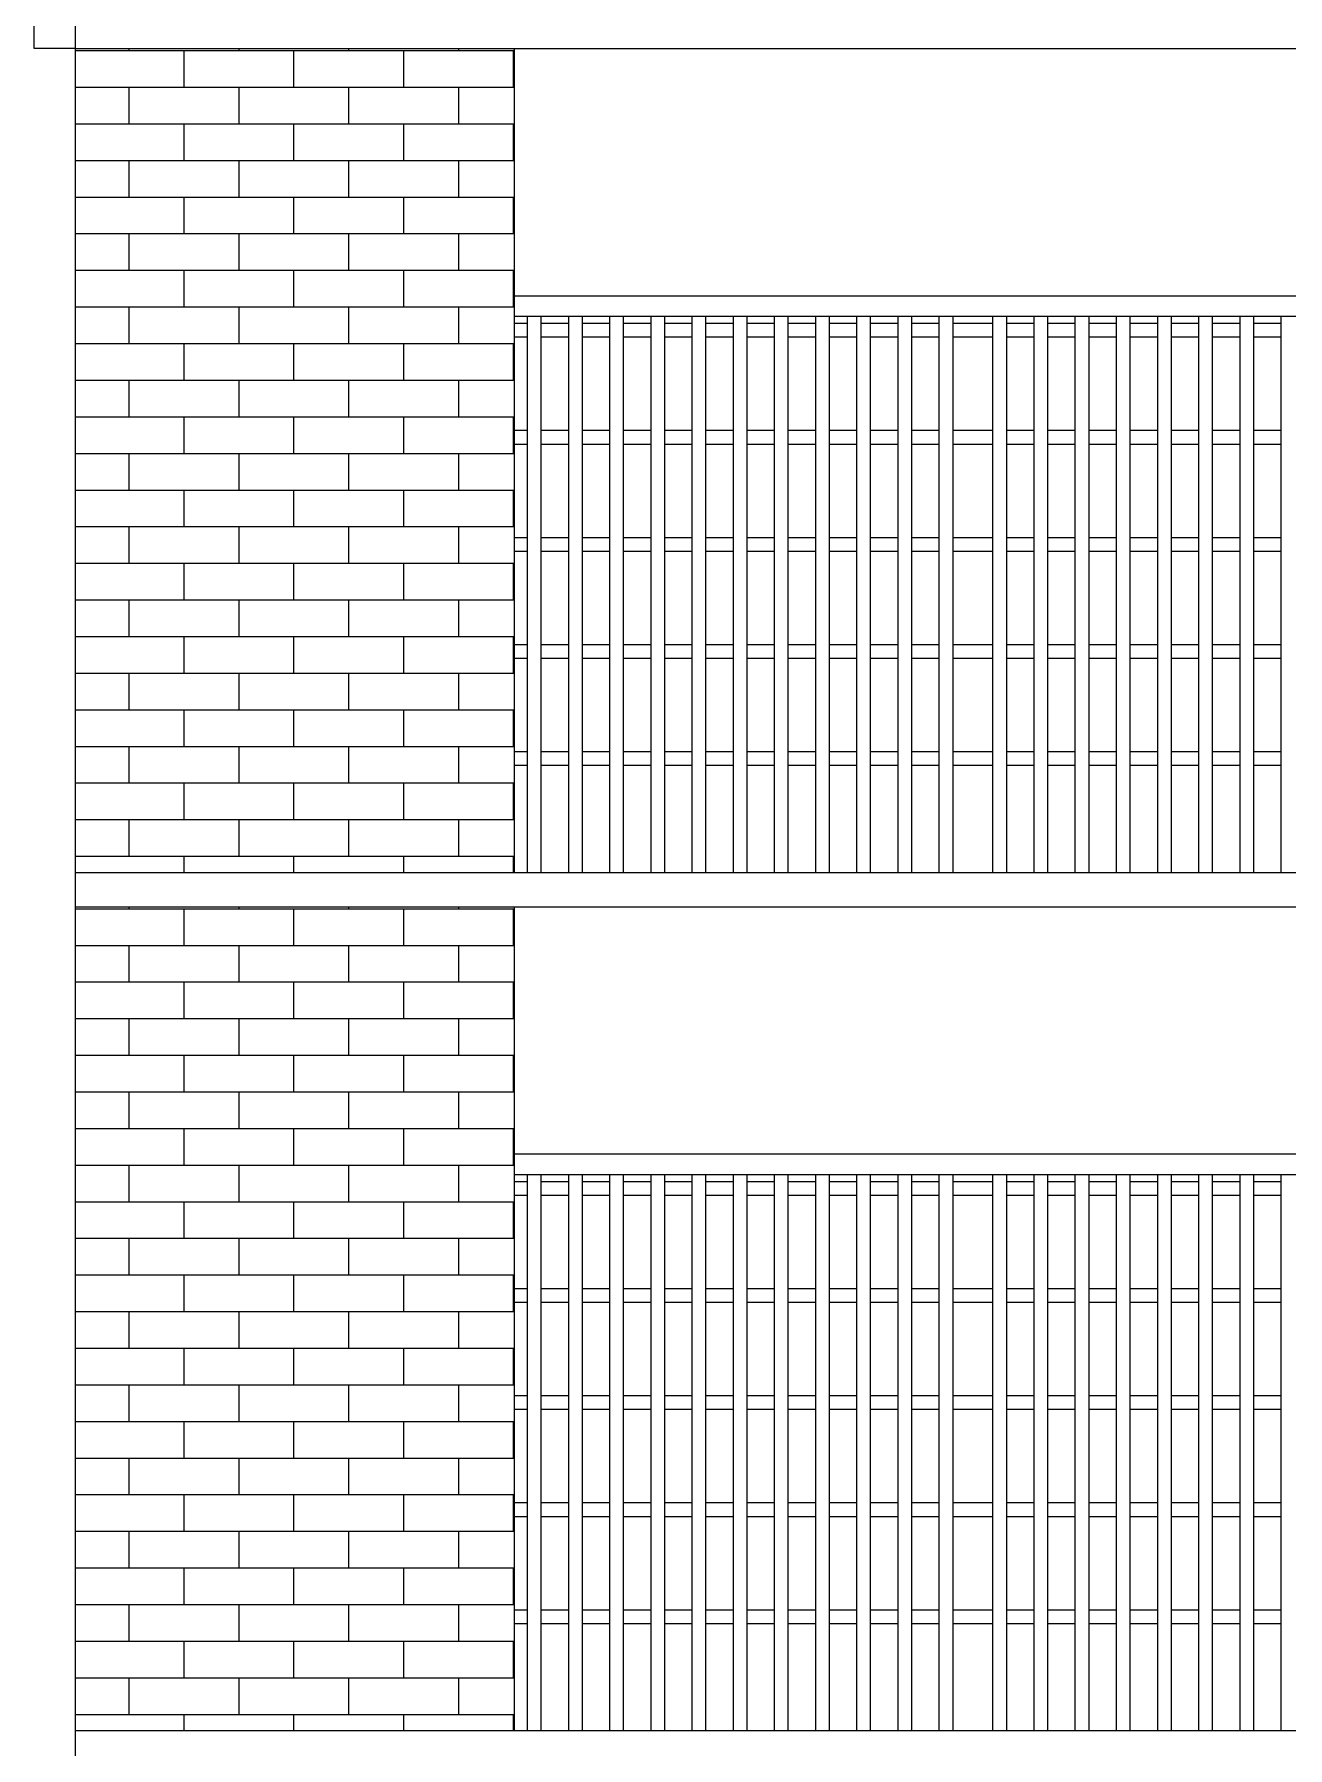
# Model space of a CAD drawing. Header units: inches. Extents: x -4010 to 92088, y -38563 to -1318.
# Drawn here: x 57391.7 to 57574.4, y -28286.5 to -28036.9 of the extents above; entities that cross this region are included whole.
import ezdxf

# ---------------------------------------------------------------- set-up
doc = ezdxf.new("R2010")
doc.units = ezdxf.units.IN
doc.header["$MEASUREMENT"] = 0
doc.layers.add('col', color=5, linetype='Continuous')
doc.layers.add('RAIL', color=200, linetype='Continuous', lineweight=13)

msp = doc.modelspace()

# ---------------------------------------------------------------- hatches: boundary and pattern name
at = {"layer": 'RAIL'}
h = msp.add_hatch(dxfattribs=at)
h.set_pattern_fill('AR-BRSTD', color=256, scale=2, style=0)
h.set_pattern_definition([(0, (3661.545, -6415.2594), (0, 5.334), []), (90, (3661.545, -6415.259), (-8, 5.334), [5.334, -5.334])])
h.paths.add_polyline_path([(57461.704, -28078), (57461.704, -28039), (57397.704, -28039), (57397.704, -28159), (57461.704, -28159)])
h.paths.add_polyline_path([(58033.704, -28039), (57969.704, -28039), (57969.704, -28159), (58033.704, -28159)])
h = msp.add_hatch(dxfattribs=at)
h.set_pattern_fill('AR-BRSTD', color=256, scale=2, style=0)
h.set_pattern_definition([(0, (3661.545, -6540.2594), (0, 5.334), []), (90, (3661.545, -6540.259), (-8, 5.334), [5.334, -5.334])])
h.paths.add_polyline_path([(57461.704, -28203), (57461.704, -28164), (57397.704, -28164), (57397.704, -28284), (57461.704, -28284)])
h.paths.add_polyline_path([(58033.704, -28164), (57969.704, -28164), (57969.704, -28284), (58033.704, -28284)])

# ---------------------------------------------------------------- linework, layer by layer
at = {"layer": 'col'}
for p, q in [((57463.529, -28078), (57463.529, -28096.6)), ((57465.529, -28078), (57465.529, -28096.6)), ((57469.529, -28078), (57469.529, -28096.6)), ((57471.529, -28078), (57471.529, -28096.6)), ((57475.529, -28078), (57475.529, -28096.6)), ((57477.529, -28078), (57477.529, -28096.6)), ((57481.529, -28078), (57481.529, -28096.6)), ((57483.529, -28078), (57483.529, -28096.6)), ((57487.529, -28078), (57487.529, -28096.6)), ((57489.529, -28078), (57489.529, -28096.6)), ((57493.529, -28078), (57493.529, -28096.6)), ((57495.529, -28078), (57495.529, -28096.6)), ((57499.529, -28078), (57499.529, -28096.6)), ((57501.529, -28078), (57501.529, -28096.6)), ((57505.529, -28078), (57505.529, -28096.6)), ((57507.529, -28078), (57507.529, -28096.6)), ((57511.529, -28078), (57511.529, -28096.6)), ((57513.529, -28078), (57513.529, -28096.6)), ((57517.529, -28078), (57517.529, -28096.6)), ((57519.529, -28078), (57519.529, -28096.6)), ((57523.529, -28078), (57523.529, -28096.6)), ((57525.529, -28078), (57525.529, -28096.6)), ((57531.353, -28078), (57531.353, -28096.6)), ((57533.353, -28078), (57533.353, -28096.6)), ((57537.353, -28078), (57537.353, -28096.6)), ((57539.353, -28078), (57539.353, -28096.6)), ((57543.353, -28078), (57543.353, -28096.6)), ((57545.353, -28078), (57545.353, -28096.6)), ((57549.353, -28078), (57549.353, -28096.6)), ((57551.353, -28078), (57551.353, -28096.6)), ((57555.353, -28078), (57555.353, -28096.6)), ((57557.353, -28078), (57557.353, -28096.6)), ((57561.353, -28078), (57561.353, -28096.6)), ((57563.353, -28078), (57563.353, -28096.6)), ((57567.353, -28078), (57567.353, -28096.6)), ((57569.353, -28078), (57569.353, -28096.6)), ((57569.353, -28078), (57569.353, -28096.6)), ((57573.353, -28078), (57573.353, -28096.6)), ((57461.704, -28079), (57463.529, -28079)), ((57465.529, -28079), (57469.529, -28079)), ((57471.529, -28079), (57475.529, -28079)), ((57477.529, -28079), (57481.529, -28079)), ((57483.529, -28079), (57487.529, -28079)), ((57489.529, -28079), (57493.529, -28079)), ((57495.529, -28079), (57499.529, -28079)), ((57501.529, -28079), (57505.529, -28079)), ((57507.529, -28079), (57511.529, -28079)), ((57513.529, -28079), (57517.529, -28079)), ((57519.529, -28079), (57523.529, -28079)), ((57525.529, -28079), (57529.529, -28079)), ((57529.529, -28079), (57531.353, -28079)), ((57533.353, -28079), (57537.353, -28079)), ((57539.353, -28079), (57543.353, -28079)), ((57545.353, -28079), (57549.353, -28079)), ((57551.353, -28079), (57555.353, -28079)), ((57557.353, -28079), (57561.353, -28079)), ((57563.353, -28079), (57567.353, -28079)), ((57569.353, -28079), (57573.353, -28079)), ((57461.704, -28081), (57463.529, -28081)), ((57463.529, -28081), (57463.529, -28112.2)), ((57465.529, -28081), (57465.529, -28112.2)), ((57465.529, -28081), (57469.529, -28081)), ((57469.529, -28081), (57469.529, -28112.2)), ((57471.529, -28081), (57471.529, -28112.2)), ((57471.529, -28081), (57475.529, -28081)), ((57475.529, -28081), (57475.529, -28112.2)), ((57477.529, -28081), (57477.529, -28112.2)), ((57477.529, -28081), (57481.529, -28081)), ((57481.529, -28081), (57481.529, -28112.2)), ((57483.529, -28081), (57483.529, -28112.2)), ((57483.529, -28081), (57487.529, -28081)), ((57487.529, -28081), (57487.529, -28112.2)), ((57489.529, -28081), (57489.529, -28112.2)), ((57489.529, -28081), (57493.529, -28081)), ((57493.529, -28081), (57493.529, -28112.2)), ((57495.529, -28081), (57495.529, -28112.2)), ((57495.529, -28081), (57499.529, -28081)), ((57499.529, -28081), (57499.529, -28112.2)), ((57501.529, -28081), (57501.529, -28112.2)), ((57501.529, -28081), (57505.529, -28081)), ((57505.529, -28081), (57505.529, -28112.2)), ((57507.529, -28081), (57507.529, -28112.2)), ((57507.529, -28081), (57511.529, -28081)), ((57511.529, -28081), (57511.529, -28112.2)), ((57513.529, -28081), (57513.529, -28112.2)), ((57513.529, -28081), (57517.529, -28081)), ((57517.529, -28081), (57517.529, -28112.2)), ((57519.529, -28081), (57519.529, -28112.2)), ((57519.529, -28081), (57523.529, -28081)), ((57523.529, -28081), (57523.529, -28112.2)), ((57525.529, -28081), (57525.529, -28112.2)), ((57525.529, -28081), (57529.529, -28081)), ((57529.529, -28081), (57531.353, -28081)), ((57531.353, -28081), (57531.353, -28112.2)), ((57533.353, -28081), (57533.353, -28112.2)), ((57533.353, -28081), (57537.353, -28081)), ((57537.353, -28081), (57537.353, -28112.2)), ((57539.353, -28081), (57539.353, -28112.2)), ((57539.353, -28081), (57543.353, -28081)), ((57543.353, -28081), (57543.353, -28112.2)), ((57545.353, -28081), (57545.353, -28112.2)), ((57545.353, -28081), (57549.353, -28081)), ((57549.353, -28081), (57549.353, -28112.2)), ((57551.353, -28081), (57551.353, -28112.2)), ((57551.353, -28081), (57555.353, -28081)), ((57555.353, -28081), (57555.353, -28112.2)), ((57557.353, -28081), (57557.353, -28112.2)), ((57557.353, -28081), (57561.353, -28081)), ((57561.353, -28081), (57561.353, -28112.2)), ((57563.353, -28081), (57563.353, -28112.2)), ((57563.353, -28081), (57567.353, -28081)), ((57567.353, -28081), (57567.353, -28112.2)), ((57569.353, -28081), (57569.353, -28112.2)), ((57569.353, -28081), (57569.353, -28112.2)), ((57569.353, -28081), (57573.353, -28081)), ((57573.353, -28081), (57573.353, -28112.2)), ((57461.704, -28094.6), (57463.529, -28094.6)), ((57465.529, -28094.6), (57469.529, -28094.6)), ((57471.529, -28094.6), (57475.529, -28094.6)), ((57477.529, -28094.6), (57481.529, -28094.6)), ((57483.529, -28094.6), (57487.529, -28094.6)), ((57489.529, -28094.6), (57493.529, -28094.6)), ((57495.529, -28094.6), (57499.529, -28094.6)), ((57501.529, -28094.6), (57505.529, -28094.6)), ((57507.529, -28094.6), (57511.529, -28094.6)), ((57513.529, -28094.6), (57517.529, -28094.6)), ((57519.529, -28094.6), (57523.529, -28094.6)), ((57525.529, -28094.6), (57529.529, -28094.6)), ((57529.529, -28094.6), (57531.353, -28094.6)), ((57533.353, -28094.6), (57537.353, -28094.6)), ((57539.353, -28094.6), (57543.353, -28094.6)), ((57545.353, -28094.6), (57549.353, -28094.6)), ((57551.353, -28094.6), (57555.353, -28094.6)), ((57557.353, -28094.6), (57561.353, -28094.6)), ((57563.353, -28094.6), (57567.353, -28094.6)), ((57569.353, -28094.6), (57573.353, -28094.6)), ((57461.704, -28096.6), (57463.529, -28096.6)), ((57463.529, -28096.6), (57463.529, -28127.8)), ((57465.529, -28096.6), (57465.529, -28127.8)), ((57465.529, -28096.6), (57469.529, -28096.6)), ((57469.529, -28096.6), (57469.529, -28127.8)), ((57471.529, -28096.6), (57471.529, -28127.8)), ((57471.529, -28096.6), (57475.529, -28096.6)), ((57475.529, -28096.6), (57475.529, -28127.8)), ((57477.529, -28096.6), (57477.529, -28127.8)), ((57477.529, -28096.6), (57481.529, -28096.6)), ((57481.529, -28096.6), (57481.529, -28127.8)), ((57483.529, -28096.6), (57483.529, -28127.8)), ((57483.529, -28096.6), (57487.529, -28096.6)), ((57487.529, -28096.6), (57487.529, -28127.8)), ((57489.529, -28096.6), (57489.529, -28127.8)), ((57489.529, -28096.6), (57493.529, -28096.6)), ((57493.529, -28096.6), (57493.529, -28127.8)), ((57495.529, -28096.6), (57495.529, -28127.8)), ((57495.529, -28096.6), (57499.529, -28096.6)), ((57499.529, -28096.6), (57499.529, -28127.8)), ((57501.529, -28096.6), (57501.529, -28127.8)), ((57501.529, -28096.6), (57505.529, -28096.6)), ((57505.529, -28096.6), (57505.529, -28127.8)), ((57507.529, -28096.6), (57507.529, -28127.8)), ((57507.529, -28096.6), (57511.529, -28096.6)), ((57511.529, -28096.6), (57511.529, -28127.8)), ((57513.529, -28096.6), (57513.529, -28127.8)), ((57513.529, -28096.6), (57517.529, -28096.6)), ((57517.529, -28096.6), (57517.529, -28127.8)), ((57519.529, -28096.6), (57519.529, -28127.8)), ((57519.529, -28096.6), (57523.529, -28096.6)), ((57523.529, -28096.6), (57523.529, -28127.8)), ((57525.529, -28096.6), (57525.529, -28127.8)), ((57525.529, -28096.6), (57529.529, -28096.6)), ((57529.529, -28096.6), (57531.353, -28096.6)), ((57531.353, -28096.6), (57531.353, -28127.8)), ((57533.353, -28096.6), (57533.353, -28127.8)), ((57533.353, -28096.6), (57537.353, -28096.6)), ((57537.353, -28096.6), (57537.353, -28127.8)), ((57539.353, -28096.6), (57539.353, -28127.8)), ((57539.353, -28096.6), (57543.353, -28096.6)), ((57543.353, -28096.6), (57543.353, -28127.8)), ((57545.353, -28096.6), (57545.353, -28127.8)), ((57545.353, -28096.6), (57549.353, -28096.6)), ((57549.353, -28096.6), (57549.353, -28127.8)), ((57551.353, -28096.6), (57551.353, -28127.8)), ((57551.353, -28096.6), (57555.353, -28096.6)), ((57555.353, -28096.6), (57555.353, -28127.8)), ((57557.353, -28096.6), (57557.353, -28127.8)), ((57557.353, -28096.6), (57561.353, -28096.6)), ((57561.353, -28096.6), (57561.353, -28127.8)), ((57563.353, -28096.6), (57563.353, -28127.8)), ((57563.353, -28096.6), (57567.353, -28096.6)), ((57567.353, -28096.6), (57567.353, -28127.8)), ((57569.353, -28096.6), (57569.353, -28127.8)), ((57569.353, -28096.6), (57569.353, -28127.8)), ((57569.353, -28096.6), (57573.353, -28096.6)), ((57573.353, -28096.6), (57573.353, -28127.8)), ((57461.704, -28110.2), (57463.529, -28110.2)), ((57465.529, -28110.2), (57469.529, -28110.2)), ((57471.529, -28110.2), (57475.529, -28110.2)), ((57477.529, -28110.2), (57481.529, -28110.2)), ((57483.529, -28110.2), (57487.529, -28110.2)), ((57489.529, -28110.2), (57493.529, -28110.2)), ((57495.529, -28110.2), (57499.529, -28110.2)), ((57501.529, -28110.2), (57505.529, -28110.2)), ((57507.529, -28110.2), (57511.529, -28110.2)), ((57513.529, -28110.2), (57517.529, -28110.2)), ((57519.529, -28110.2), (57523.529, -28110.2)), ((57525.529, -28110.2), (57529.529, -28110.2)), ((57529.529, -28110.2), (57531.353, -28110.2)), ((57533.353, -28110.2), (57537.353, -28110.2)), ((57539.353, -28110.2), (57543.353, -28110.2)), ((57545.353, -28110.2), (57549.353, -28110.2)), ((57551.353, -28110.2), (57555.353, -28110.2)), ((57557.353, -28110.2), (57561.353, -28110.2)), ((57563.353, -28110.2), (57567.353, -28110.2)), ((57569.353, -28110.2), (57573.353, -28110.2)), ((57461.704, -28112.2), (57463.529, -28112.2)), ((57463.529, -28112.2), (57463.529, -28143.4)), ((57465.529, -28112.2), (57465.529, -28143.4)), ((57465.529, -28112.2), (57469.529, -28112.2)), ((57469.529, -28112.2), (57469.529, -28143.4)), ((57471.529, -28112.2), (57471.529, -28143.4)), ((57471.529, -28112.2), (57475.529, -28112.2)), ((57475.529, -28112.2), (57475.529, -28143.4)), ((57477.529, -28112.2), (57477.529, -28143.4)), ((57477.529, -28112.2), (57481.529, -28112.2)), ((57481.529, -28112.2), (57481.529, -28143.4)), ((57483.529, -28112.2), (57483.529, -28143.4)), ((57483.529, -28112.2), (57487.529, -28112.2)), ((57487.529, -28112.2), (57487.529, -28143.4)), ((57489.529, -28112.2), (57489.529, -28143.4)), ((57489.529, -28112.2), (57493.529, -28112.2)), ((57493.529, -28112.2), (57493.529, -28143.4)), ((57495.529, -28112.2), (57495.529, -28143.4)), ((57495.529, -28112.2), (57499.529, -28112.2)), ((57499.529, -28112.2), (57499.529, -28143.4)), ((57501.529, -28112.2), (57501.529, -28143.4)), ((57501.529, -28112.2), (57505.529, -28112.2)), ((57505.529, -28112.2), (57505.529, -28143.4)), ((57507.529, -28112.2), (57507.529, -28143.4)), ((57507.529, -28112.2), (57511.529, -28112.2)), ((57511.529, -28112.2), (57511.529, -28143.4)), ((57513.529, -28112.2), (57513.529, -28143.4)), ((57513.529, -28112.2), (57517.529, -28112.2)), ((57517.529, -28112.2), (57517.529, -28143.4)), ((57519.529, -28112.2), (57519.529, -28143.4)), ((57519.529, -28112.2), (57523.529, -28112.2)), ((57523.529, -28112.2), (57523.529, -28143.4)), ((57525.529, -28112.2), (57525.529, -28143.4)), ((57525.529, -28112.2), (57529.529, -28112.2)), ((57529.529, -28112.2), (57531.353, -28112.2)), ((57531.353, -28112.2), (57531.353, -28143.4)), ((57533.353, -28112.2), (57533.353, -28143.4)), ((57533.353, -28112.2), (57537.353, -28112.2)), ((57537.353, -28112.2), (57537.353, -28143.4)), ((57539.353, -28112.2), (57539.353, -28143.4)), ((57539.353, -28112.2), (57543.353, -28112.2)), ((57543.353, -28112.2), (57543.353, -28143.4)), ((57545.353, -28112.2), (57545.353, -28143.4)), ((57545.353, -28112.2), (57549.353, -28112.2)), ((57549.353, -28112.2), (57549.353, -28143.4)), ((57551.353, -28112.2), (57551.353, -28143.4)), ((57551.353, -28112.2), (57555.353, -28112.2)), ((57555.353, -28112.2), (57555.353, -28143.4)), ((57557.353, -28112.2), (57557.353, -28143.4)), ((57557.353, -28112.2), (57561.353, -28112.2)), ((57561.353, -28112.2), (57561.353, -28143.4)), ((57563.353, -28112.2), (57563.353, -28143.4)), ((57563.353, -28112.2), (57567.353, -28112.2)), ((57567.353, -28112.2), (57567.353, -28143.4)), ((57569.353, -28112.2), (57569.353, -28143.4)), ((57569.353, -28112.2), (57569.353, -28143.4)), ((57569.353, -28112.2), (57573.353, -28112.2)), ((57573.353, -28112.2), (57573.353, -28143.4)), ((57461.704, -28125.8), (57463.529, -28125.8)), ((57461.704, -28127.8), (57463.529, -28127.8)), ((57463.529, -28127.8), (57463.529, -28159)), ((57465.529, -28125.8), (57469.529, -28125.8)), ((57465.529, -28127.8), (57465.529, -28159)), ((57465.529, -28127.8), (57469.529, -28127.8)), ((57469.529, -28127.8), (57469.529, -28159)), ((57471.529, -28125.8), (57475.529, -28125.8)), ((57471.529, -28127.8), (57471.529, -28159)), ((57471.529, -28127.8), (57475.529, -28127.8)), ((57475.529, -28127.8), (57475.529, -28159)), ((57477.529, -28125.8), (57481.529, -28125.8)), ((57477.529, -28127.8), (57477.529, -28159)), ((57477.529, -28127.8), (57481.529, -28127.8)), ((57481.529, -28127.8), (57481.529, -28159)), ((57483.529, -28125.8), (57487.529, -28125.8)), ((57483.529, -28127.8), (57483.529, -28159)), ((57483.529, -28127.8), (57487.529, -28127.8)), ((57487.529, -28127.8), (57487.529, -28159)), ((57489.529, -28125.8), (57493.529, -28125.8)), ((57489.529, -28127.8), (57489.529, -28159)), ((57489.529, -28127.8), (57493.529, -28127.8)), ((57493.529, -28127.8), (57493.529, -28159)), ((57495.529, -28125.8), (57499.529, -28125.8)), ((57495.529, -28127.8), (57495.529, -28159)), ((57495.529, -28127.8), (57499.529, -28127.8)), ((57499.529, -28127.8), (57499.529, -28159)), ((57501.529, -28125.8), (57505.529, -28125.8)), ((57501.529, -28127.8), (57501.529, -28159)), ((57501.529, -28127.8), (57505.529, -28127.8)), ((57505.529, -28127.8), (57505.529, -28159)), ((57507.529, -28125.8), (57511.529, -28125.8)), ((57507.529, -28127.8), (57507.529, -28159)), ((57507.529, -28127.8), (57511.529, -28127.8)), ((57511.529, -28127.8), (57511.529, -28159)), ((57513.529, -28125.8), (57517.529, -28125.8)), ((57513.529, -28127.8), (57513.529, -28159)), ((57513.529, -28127.8), (57517.529, -28127.8)), ((57517.529, -28127.8), (57517.529, -28159)), ((57519.529, -28125.8), (57523.529, -28125.8)), ((57519.529, -28127.8), (57519.529, -28159)), ((57519.529, -28127.8), (57523.529, -28127.8)), ((57523.529, -28127.8), (57523.529, -28159)), ((57525.529, -28125.8), (57529.529, -28125.8)), ((57525.529, -28127.8), (57525.529, -28159)), ((57525.529, -28127.8), (57529.529, -28127.8)), ((57529.529, -28125.8), (57531.353, -28125.8)), ((57529.529, -28127.8), (57531.353, -28127.8)), ((57531.353, -28127.8), (57531.353, -28159)), ((57533.353, -28125.8), (57537.353, -28125.8)), ((57533.353, -28127.8), (57533.353, -28159)), ((57533.353, -28127.8), (57537.353, -28127.8)), ((57537.353, -28127.8), (57537.353, -28159)), ((57539.353, -28125.8), (57543.353, -28125.8)), ((57539.353, -28127.8), (57539.353, -28159)), ((57539.353, -28127.8), (57543.353, -28127.8)), ((57543.353, -28127.8), (57543.353, -28159)), ((57545.353, -28125.8), (57549.353, -28125.8)), ((57545.353, -28127.8), (57545.353, -28159)), ((57545.353, -28127.8), (57549.353, -28127.8)), ((57549.353, -28127.8), (57549.353, -28159)), ((57551.353, -28125.8), (57555.353, -28125.8)), ((57551.353, -28127.8), (57551.353, -28159)), ((57551.353, -28127.8), (57555.353, -28127.8)), ((57555.353, -28127.8), (57555.353, -28159)), ((57557.353, -28125.8), (57561.353, -28125.8)), ((57557.353, -28127.8), (57557.353, -28159)), ((57557.353, -28127.8), (57561.353, -28127.8)), ((57561.353, -28127.8), (57561.353, -28159)), ((57563.353, -28125.8), (57567.353, -28125.8)), ((57563.353, -28127.8), (57563.353, -28159)), ((57563.353, -28127.8), (57567.353, -28127.8)), ((57567.353, -28127.8), (57567.353, -28159)), ((57569.353, -28125.8), (57573.353, -28125.8)), ((57569.353, -28127.8), (57569.353, -28159)), ((57569.353, -28127.8), (57569.353, -28159)), ((57569.353, -28127.8), (57573.353, -28127.8)), ((57573.353, -28127.8), (57573.353, -28159)), ((57461.704, -28141.4), (57463.529, -28141.4)), ((57465.529, -28141.4), (57469.529, -28141.4)), ((57471.529, -28141.4), (57475.529, -28141.4)), ((57477.529, -28141.4), (57481.529, -28141.4)), ((57483.529, -28141.4), (57487.529, -28141.4)), ((57489.529, -28141.4), (57493.529, -28141.4)), ((57495.529, -28141.4), (57499.529, -28141.4)), ((57501.529, -28141.4), (57505.529, -28141.4)), ((57507.529, -28141.4), (57511.529, -28141.4)), ((57513.529, -28141.4), (57517.529, -28141.4)), ((57519.529, -28141.4), (57523.529, -28141.4)), ((57525.529, -28141.4), (57529.529, -28141.4)), ((57529.529, -28141.4), (57531.353, -28141.4)), ((57533.353, -28141.4), (57537.353, -28141.4)), ((57539.353, -28141.4), (57543.353, -28141.4)), ((57545.353, -28141.4), (57549.353, -28141.4)), ((57551.353, -28141.4), (57555.353, -28141.4)), ((57557.353, -28141.4), (57561.353, -28141.4)), ((57563.353, -28141.4), (57567.353, -28141.4)), ((57569.353, -28141.4), (57573.353, -28141.4)), ((57461.704, -28143.4), (57463.529, -28143.4)), ((57465.529, -28143.4), (57469.529, -28143.4)), ((57471.529, -28143.4), (57475.529, -28143.4)), ((57477.529, -28143.4), (57481.529, -28143.4)), ((57483.529, -28143.4), (57487.529, -28143.4)), ((57489.529, -28143.4), (57493.529, -28143.4)), ((57495.529, -28143.4), (57499.529, -28143.4)), ((57501.529, -28143.4), (57505.529, -28143.4)), ((57507.529, -28143.4), (57511.529, -28143.4)), ((57513.529, -28143.4), (57517.529, -28143.4)), ((57519.529, -28143.4), (57523.529, -28143.4)), ((57525.529, -28143.4), (57529.529, -28143.4)), ((57529.529, -28143.4), (57531.353, -28143.4)), ((57533.353, -28143.4), (57537.353, -28143.4)), ((57539.353, -28143.4), (57543.353, -28143.4)), ((57545.353, -28143.4), (57549.353, -28143.4)), ((57551.353, -28143.4), (57555.353, -28143.4)), ((57557.353, -28143.4), (57561.353, -28143.4)), ((57563.353, -28143.4), (57567.353, -28143.4)), ((57569.353, -28143.4), (57573.353, -28143.4)), ((57461.704, -28204), (57463.529, -28204)), ((57463.529, -28203), (57463.529, -28221.6)), ((57465.529, -28203), (57465.529, -28221.6)), ((57465.529, -28204), (57469.529, -28204)), ((57469.529, -28203), (57469.529, -28221.6)), ((57471.529, -28203), (57471.529, -28221.6)), ((57471.529, -28204), (57475.529, -28204)), ((57475.529, -28203), (57475.529, -28221.6)), ((57477.529, -28203), (57477.529, -28221.6)), ((57477.529, -28204), (57481.529, -28204)), ((57481.529, -28203), (57481.529, -28221.6)), ((57483.529, -28203), (57483.529, -28221.6)), ((57483.529, -28204), (57487.529, -28204)), ((57487.529, -28203), (57487.529, -28221.6)), ((57489.529, -28203), (57489.529, -28221.6)), ((57489.529, -28204), (57493.529, -28204)), ((57493.529, -28203), (57493.529, -28221.6)), ((57495.529, -28203), (57495.529, -28221.6)), ((57495.529, -28204), (57499.529, -28204)), ((57499.529, -28203), (57499.529, -28221.6)), ((57501.529, -28203), (57501.529, -28221.6)), ((57501.529, -28204), (57505.529, -28204)), ((57505.529, -28203), (57505.529, -28221.6)), ((57507.529, -28203), (57507.529, -28221.6)), ((57507.529, -28204), (57511.529, -28204)), ((57511.529, -28203), (57511.529, -28221.6)), ((57513.529, -28203), (57513.529, -28221.6)), ((57513.529, -28204), (57517.529, -28204)), ((57517.529, -28203), (57517.529, -28221.6)), ((57519.529, -28203), (57519.529, -28221.6)), ((57519.529, -28204), (57523.529, -28204)), ((57523.529, -28203), (57523.529, -28221.6)), ((57525.529, -28203), (57525.529, -28221.6)), ((57525.529, -28204), (57529.529, -28204)), ((57529.529, -28204), (57531.353, -28204)), ((57531.353, -28203), (57531.353, -28221.6)), ((57533.353, -28203), (57533.353, -28221.6)), ((57533.353, -28204), (57537.353, -28204)), ((57537.353, -28203), (57537.353, -28221.6)), ((57539.353, -28203), (57539.353, -28221.6)), ((57539.353, -28204), (57543.353, -28204)), ((57543.353, -28203), (57543.353, -28221.6)), ((57545.353, -28203), (57545.353, -28221.6)), ((57545.353, -28204), (57549.353, -28204)), ((57549.353, -28203), (57549.353, -28221.6)), ((57551.353, -28203), (57551.353, -28221.6)), ((57551.353, -28204), (57555.353, -28204)), ((57555.353, -28203), (57555.353, -28221.6)), ((57557.353, -28203), (57557.353, -28221.6)), ((57557.353, -28204), (57561.353, -28204)), ((57561.353, -28203), (57561.353, -28221.6)), ((57563.353, -28203), (57563.353, -28221.6)), ((57563.353, -28204), (57567.353, -28204)), ((57567.353, -28203), (57567.353, -28221.6)), ((57569.353, -28203), (57569.353, -28221.6)), ((57569.353, -28203), (57569.353, -28221.6)), ((57569.353, -28204), (57573.353, -28204)), ((57573.353, -28203), (57573.353, -28221.6)), ((57461.704, -28206), (57463.529, -28206)), ((57463.529, -28206), (57463.529, -28237.2)), ((57465.529, -28206), (57465.529, -28237.2)), ((57465.529, -28206), (57469.529, -28206)), ((57469.529, -28206), (57469.529, -28237.2)), ((57471.529, -28206), (57471.529, -28237.2)), ((57471.529, -28206), (57475.529, -28206)), ((57475.529, -28206), (57475.529, -28237.2)), ((57477.529, -28206), (57477.529, -28237.2)), ((57477.529, -28206), (57481.529, -28206)), ((57481.529, -28206), (57481.529, -28237.2)), ((57483.529, -28206), (57483.529, -28237.2)), ((57483.529, -28206), (57487.529, -28206)), ((57487.529, -28206), (57487.529, -28237.2)), ((57489.529, -28206), (57489.529, -28237.2)), ((57489.529, -28206), (57493.529, -28206)), ((57493.529, -28206), (57493.529, -28237.2)), ((57495.529, -28206), (57495.529, -28237.2)), ((57495.529, -28206), (57499.529, -28206)), ((57499.529, -28206), (57499.529, -28237.2)), ((57501.529, -28206), (57501.529, -28237.2)), ((57501.529, -28206), (57505.529, -28206)), ((57505.529, -28206), (57505.529, -28237.2)), ((57507.529, -28206), (57507.529, -28237.2)), ((57507.529, -28206), (57511.529, -28206)), ((57511.529, -28206), (57511.529, -28237.2)), ((57513.529, -28206), (57513.529, -28237.2)), ((57513.529, -28206), (57517.529, -28206)), ((57517.529, -28206), (57517.529, -28237.2)), ((57519.529, -28206), (57519.529, -28237.2)), ((57519.529, -28206), (57523.529, -28206)), ((57523.529, -28206), (57523.529, -28237.2)), ((57525.529, -28206), (57525.529, -28237.2)), ((57525.529, -28206), (57529.529, -28206)), ((57529.529, -28206), (57531.353, -28206)), ((57531.353, -28206), (57531.353, -28237.2)), ((57533.353, -28206), (57533.353, -28237.2)), ((57533.353, -28206), (57537.353, -28206)), ((57537.353, -28206), (57537.353, -28237.2)), ((57539.353, -28206), (57539.353, -28237.2)), ((57539.353, -28206), (57543.353, -28206)), ((57543.353, -28206), (57543.353, -28237.2)), ((57545.353, -28206), (57545.353, -28237.2)), ((57545.353, -28206), (57549.353, -28206)), ((57549.353, -28206), (57549.353, -28237.2)), ((57551.353, -28206), (57551.353, -28237.2)), ((57551.353, -28206), (57555.353, -28206)), ((57555.353, -28206), (57555.353, -28237.2)), ((57557.353, -28206), (57557.353, -28237.2)), ((57557.353, -28206), (57561.353, -28206)), ((57561.353, -28206), (57561.353, -28237.2)), ((57563.353, -28206), (57563.353, -28237.2)), ((57563.353, -28206), (57567.353, -28206)), ((57567.353, -28206), (57567.353, -28237.2)), ((57569.353, -28206), (57569.353, -28237.2)), ((57569.353, -28206), (57569.353, -28237.2)), ((57569.353, -28206), (57573.353, -28206)), ((57573.353, -28206), (57573.353, -28237.2)), ((57461.704, -28219.6), (57463.529, -28219.6)), ((57465.529, -28219.6), (57469.529, -28219.6)), ((57471.529, -28219.6), (57475.529, -28219.6)), ((57477.529, -28219.6), (57481.529, -28219.6)), ((57483.529, -28219.6), (57487.529, -28219.6)), ((57489.529, -28219.6), (57493.529, -28219.6)), ((57495.529, -28219.6), (57499.529, -28219.6)), ((57501.529, -28219.6), (57505.529, -28219.6)), ((57507.529, -28219.6), (57511.529, -28219.6)), ((57513.529, -28219.6), (57517.529, -28219.6)), ((57519.529, -28219.6), (57523.529, -28219.6)), ((57525.529, -28219.6), (57529.529, -28219.6)), ((57529.529, -28219.6), (57531.353, -28219.6)), ((57533.353, -28219.6), (57537.353, -28219.6)), ((57539.353, -28219.6), (57543.353, -28219.6)), ((57545.353, -28219.6), (57549.353, -28219.6)), ((57551.353, -28219.6), (57555.353, -28219.6)), ((57557.353, -28219.6), (57561.353, -28219.6)), ((57563.353, -28219.6), (57567.353, -28219.6)), ((57569.353, -28219.6), (57573.353, -28219.6)), ((57461.704, -28221.6), (57463.529, -28221.6)), ((57463.529, -28221.6), (57463.529, -28252.8)), ((57465.529, -28221.6), (57465.529, -28252.8)), ((57465.529, -28221.6), (57469.529, -28221.6)), ((57469.529, -28221.6), (57469.529, -28252.8)), ((57471.529, -28221.6), (57471.529, -28252.8)), ((57471.529, -28221.6), (57475.529, -28221.6)), ((57475.529, -28221.6), (57475.529, -28252.8)), ((57477.529, -28221.6), (57477.529, -28252.8)), ((57477.529, -28221.6), (57481.529, -28221.6)), ((57481.529, -28221.6), (57481.529, -28252.8)), ((57483.529, -28221.6), (57483.529, -28252.8)), ((57483.529, -28221.6), (57487.529, -28221.6)), ((57487.529, -28221.6), (57487.529, -28252.8)), ((57489.529, -28221.6), (57489.529, -28252.8)), ((57489.529, -28221.6), (57493.529, -28221.6)), ((57493.529, -28221.6), (57493.529, -28252.8)), ((57495.529, -28221.6), (57495.529, -28252.8)), ((57495.529, -28221.6), (57499.529, -28221.6)), ((57499.529, -28221.6), (57499.529, -28252.8)), ((57501.529, -28221.6), (57501.529, -28252.8)), ((57501.529, -28221.6), (57505.529, -28221.6)), ((57505.529, -28221.6), (57505.529, -28252.8)), ((57507.529, -28221.6), (57507.529, -28252.8)), ((57507.529, -28221.6), (57511.529, -28221.6)), ((57511.529, -28221.6), (57511.529, -28252.8)), ((57513.529, -28221.6), (57513.529, -28252.8)), ((57513.529, -28221.6), (57517.529, -28221.6)), ((57517.529, -28221.6), (57517.529, -28252.8)), ((57519.529, -28221.6), (57519.529, -28252.8)), ((57519.529, -28221.6), (57523.529, -28221.6)), ((57523.529, -28221.6), (57523.529, -28252.8)), ((57525.529, -28221.6), (57525.529, -28252.8)), ((57525.529, -28221.6), (57529.529, -28221.6)), ((57529.529, -28221.6), (57531.353, -28221.6)), ((57531.353, -28221.6), (57531.353, -28252.8)), ((57533.353, -28221.6), (57533.353, -28252.8)), ((57533.353, -28221.6), (57537.353, -28221.6)), ((57537.353, -28221.6), (57537.353, -28252.8)), ((57539.353, -28221.6), (57539.353, -28252.8)), ((57539.353, -28221.6), (57543.353, -28221.6)), ((57543.353, -28221.6), (57543.353, -28252.8)), ((57545.353, -28221.6), (57545.353, -28252.8)), ((57545.353, -28221.6), (57549.353, -28221.6)), ((57549.353, -28221.6), (57549.353, -28252.8)), ((57551.353, -28221.6), (57551.353, -28252.8)), ((57551.353, -28221.6), (57555.353, -28221.6)), ((57555.353, -28221.6), (57555.353, -28252.8)), ((57557.353, -28221.6), (57557.353, -28252.8)), ((57557.353, -28221.6), (57561.353, -28221.6)), ((57561.353, -28221.6), (57561.353, -28252.8)), ((57563.353, -28221.6), (57563.353, -28252.8)), ((57563.353, -28221.6), (57567.353, -28221.6)), ((57567.353, -28221.6), (57567.353, -28252.8)), ((57569.353, -28221.6), (57569.353, -28252.8)), ((57569.353, -28221.6), (57569.353, -28252.8)), ((57569.353, -28221.6), (57573.353, -28221.6)), ((57573.353, -28221.6), (57573.353, -28252.8)), ((57461.704, -28235.2), (57463.529, -28235.2)), ((57465.529, -28235.2), (57469.529, -28235.2)), ((57471.529, -28235.2), (57475.529, -28235.2)), ((57477.529, -28235.2), (57481.529, -28235.2)), ((57483.529, -28235.2), (57487.529, -28235.2)), ((57489.529, -28235.2), (57493.529, -28235.2)), ((57495.529, -28235.2), (57499.529, -28235.2)), ((57501.529, -28235.2), (57505.529, -28235.2)), ((57507.529, -28235.2), (57511.529, -28235.2)), ((57513.529, -28235.2), (57517.529, -28235.2)), ((57519.529, -28235.2), (57523.529, -28235.2)), ((57525.529, -28235.2), (57529.529, -28235.2)), ((57529.529, -28235.2), (57531.353, -28235.2)), ((57533.353, -28235.2), (57537.353, -28235.2)), ((57539.353, -28235.2), (57543.353, -28235.2)), ((57545.353, -28235.2), (57549.353, -28235.2)), ((57551.353, -28235.2), (57555.353, -28235.2)), ((57557.353, -28235.2), (57561.353, -28235.2)), ((57563.353, -28235.2), (57567.353, -28235.2)), ((57569.353, -28235.2), (57573.353, -28235.2)), ((57461.704, -28237.2), (57463.529, -28237.2)), ((57463.529, -28237.2), (57463.529, -28268.4)), ((57465.529, -28237.2), (57465.529, -28268.4)), ((57465.529, -28237.2), (57469.529, -28237.2)), ((57469.529, -28237.2), (57469.529, -28268.4)), ((57471.529, -28237.2), (57471.529, -28268.4)), ((57471.529, -28237.2), (57475.529, -28237.2)), ((57475.529, -28237.2), (57475.529, -28268.4)), ((57477.529, -28237.2), (57477.529, -28268.4)), ((57477.529, -28237.2), (57481.529, -28237.2)), ((57481.529, -28237.2), (57481.529, -28268.4)), ((57483.529, -28237.2), (57483.529, -28268.4)), ((57483.529, -28237.2), (57487.529, -28237.2)), ((57487.529, -28237.2), (57487.529, -28268.4)), ((57489.529, -28237.2), (57489.529, -28268.4)), ((57489.529, -28237.2), (57493.529, -28237.2)), ((57493.529, -28237.2), (57493.529, -28268.4)), ((57495.529, -28237.2), (57495.529, -28268.4)), ((57495.529, -28237.2), (57499.529, -28237.2)), ((57499.529, -28237.2), (57499.529, -28268.4)), ((57501.529, -28237.2), (57501.529, -28268.4)), ((57501.529, -28237.2), (57505.529, -28237.2)), ((57505.529, -28237.2), (57505.529, -28268.4)), ((57507.529, -28237.2), (57507.529, -28268.4)), ((57507.529, -28237.2), (57511.529, -28237.2)), ((57511.529, -28237.2), (57511.529, -28268.4)), ((57513.529, -28237.2), (57513.529, -28268.4)), ((57513.529, -28237.2), (57517.529, -28237.2)), ((57517.529, -28237.2), (57517.529, -28268.4)), ((57519.529, -28237.2), (57519.529, -28268.4)), ((57519.529, -28237.2), (57523.529, -28237.2)), ((57523.529, -28237.2), (57523.529, -28268.4)), ((57525.529, -28237.2), (57525.529, -28268.4)), ((57525.529, -28237.2), (57529.529, -28237.2)), ((57529.529, -28237.2), (57531.353, -28237.2)), ((57531.353, -28237.2), (57531.353, -28268.4)), ((57533.353, -28237.2), (57533.353, -28268.4)), ((57533.353, -28237.2), (57537.353, -28237.2)), ((57537.353, -28237.2), (57537.353, -28268.4)), ((57539.353, -28237.2), (57539.353, -28268.4)), ((57539.353, -28237.2), (57543.353, -28237.2)), ((57543.353, -28237.2), (57543.353, -28268.4)), ((57545.353, -28237.2), (57545.353, -28268.4)), ((57545.353, -28237.2), (57549.353, -28237.2)), ((57549.353, -28237.2), (57549.353, -28268.4)), ((57551.353, -28237.2), (57551.353, -28268.4)), ((57551.353, -28237.2), (57555.353, -28237.2)), ((57555.353, -28237.2), (57555.353, -28268.4)), ((57557.353, -28237.2), (57557.353, -28268.4)), ((57557.353, -28237.2), (57561.353, -28237.2)), ((57561.353, -28237.2), (57561.353, -28268.4)), ((57563.353, -28237.2), (57563.353, -28268.4)), ((57563.353, -28237.2), (57567.353, -28237.2)), ((57567.353, -28237.2), (57567.353, -28268.4)), ((57569.353, -28237.2), (57569.353, -28268.4)), ((57569.353, -28237.2), (57569.353, -28268.4)), ((57569.353, -28237.2), (57573.353, -28237.2)), ((57573.353, -28237.2), (57573.353, -28268.4)), ((57461.704, -28250.8), (57463.529, -28250.8)), ((57461.704, -28252.8), (57463.529, -28252.8)), ((57463.529, -28252.8), (57463.529, -28284)), ((57465.529, -28250.8), (57469.529, -28250.8)), ((57465.529, -28252.8), (57465.529, -28284)), ((57465.529, -28252.8), (57469.529, -28252.8)), ((57469.529, -28252.8), (57469.529, -28284)), ((57471.529, -28250.8), (57475.529, -28250.8)), ((57471.529, -28252.8), (57471.529, -28284)), ((57471.529, -28252.8), (57475.529, -28252.8)), ((57475.529, -28252.8), (57475.529, -28284)), ((57477.529, -28250.8), (57481.529, -28250.8)), ((57477.529, -28252.8), (57477.529, -28284)), ((57477.529, -28252.8), (57481.529, -28252.8)), ((57481.529, -28252.8), (57481.529, -28284)), ((57483.529, -28250.8), (57487.529, -28250.8)), ((57483.529, -28252.8), (57483.529, -28284)), ((57483.529, -28252.8), (57487.529, -28252.8)), ((57487.529, -28252.8), (57487.529, -28284)), ((57489.529, -28250.8), (57493.529, -28250.8)), ((57489.529, -28252.8), (57489.529, -28284)), ((57489.529, -28252.8), (57493.529, -28252.8)), ((57493.529, -28252.8), (57493.529, -28284)), ((57495.529, -28250.8), (57499.529, -28250.8)), ((57495.529, -28252.8), (57495.529, -28284)), ((57495.529, -28252.8), (57499.529, -28252.8)), ((57499.529, -28252.8), (57499.529, -28284)), ((57501.529, -28250.8), (57505.529, -28250.8)), ((57501.529, -28252.8), (57501.529, -28284)), ((57501.529, -28252.8), (57505.529, -28252.8)), ((57505.529, -28252.8), (57505.529, -28284)), ((57507.529, -28250.8), (57511.529, -28250.8)), ((57507.529, -28252.8), (57507.529, -28284)), ((57507.529, -28252.8), (57511.529, -28252.8)), ((57511.529, -28252.8), (57511.529, -28284)), ((57513.529, -28250.8), (57517.529, -28250.8)), ((57513.529, -28252.8), (57513.529, -28284)), ((57513.529, -28252.8), (57517.529, -28252.8)), ((57517.529, -28252.8), (57517.529, -28284)), ((57519.529, -28250.8), (57523.529, -28250.8)), ((57519.529, -28252.8), (57519.529, -28284)), ((57519.529, -28252.8), (57523.529, -28252.8)), ((57523.529, -28252.8), (57523.529, -28284)), ((57525.529, -28250.8), (57529.529, -28250.8)), ((57525.529, -28252.8), (57525.529, -28284)), ((57525.529, -28252.8), (57529.529, -28252.8)), ((57529.529, -28250.8), (57531.353, -28250.8)), ((57529.529, -28252.8), (57531.353, -28252.8)), ((57531.353, -28252.8), (57531.353, -28284)), ((57533.353, -28250.8), (57537.353, -28250.8)), ((57533.353, -28252.8), (57533.353, -28284)), ((57533.353, -28252.8), (57537.353, -28252.8)), ((57537.353, -28252.8), (57537.353, -28284)), ((57539.353, -28250.8), (57543.353, -28250.8)), ((57539.353, -28252.8), (57539.353, -28284)), ((57539.353, -28252.8), (57543.353, -28252.8)), ((57543.353, -28252.8), (57543.353, -28284)), ((57545.353, -28250.8), (57549.353, -28250.8)), ((57545.353, -28252.8), (57545.353, -28284)), ((57545.353, -28252.8), (57549.353, -28252.8)), ((57549.353, -28252.8), (57549.353, -28284)), ((57551.353, -28250.8), (57555.353, -28250.8)), ((57551.353, -28252.8), (57551.353, -28284)), ((57551.353, -28252.8), (57555.353, -28252.8)), ((57555.353, -28252.8), (57555.353, -28284)), ((57557.353, -28250.8), (57561.353, -28250.8)), ((57557.353, -28252.8), (57557.353, -28284)), ((57557.353, -28252.8), (57561.353, -28252.8)), ((57561.353, -28252.8), (57561.353, -28284)), ((57563.353, -28250.8), (57567.353, -28250.8)), ((57563.353, -28252.8), (57563.353, -28284)), ((57563.353, -28252.8), (57567.353, -28252.8)), ((57567.353, -28252.8), (57567.353, -28284)), ((57569.353, -28250.8), (57573.353, -28250.8)), ((57569.353, -28252.8), (57569.353, -28284)), ((57569.353, -28252.8), (57569.353, -28284)), ((57569.353, -28252.8), (57573.353, -28252.8)), ((57573.353, -28252.8), (57573.353, -28284)), ((57461.704, -28266.4), (57463.529, -28266.4)), ((57465.529, -28266.4), (57469.529, -28266.4)), ((57471.529, -28266.4), (57475.529, -28266.4)), ((57477.529, -28266.4), (57481.529, -28266.4)), ((57483.529, -28266.4), (57487.529, -28266.4)), ((57489.529, -28266.4), (57493.529, -28266.4)), ((57495.529, -28266.4), (57499.529, -28266.4)), ((57501.529, -28266.4), (57505.529, -28266.4)), ((57507.529, -28266.4), (57511.529, -28266.4)), ((57513.529, -28266.4), (57517.529, -28266.4)), ((57519.529, -28266.4), (57523.529, -28266.4)), ((57525.529, -28266.4), (57529.529, -28266.4)), ((57529.529, -28266.4), (57531.353, -28266.4)), ((57533.353, -28266.4), (57537.353, -28266.4)), ((57539.353, -28266.4), (57543.353, -28266.4)), ((57545.353, -28266.4), (57549.353, -28266.4)), ((57551.353, -28266.4), (57555.353, -28266.4)), ((57557.353, -28266.4), (57561.353, -28266.4)), ((57563.353, -28266.4), (57567.353, -28266.4)), ((57569.353, -28266.4), (57573.353, -28266.4)), ((57461.704, -28268.4), (57463.529, -28268.4)), ((57465.529, -28268.4), (57469.529, -28268.4)), ((57471.529, -28268.4), (57475.529, -28268.4)), ((57477.529, -28268.4), (57481.529, -28268.4)), ((57483.529, -28268.4), (57487.529, -28268.4)), ((57489.529, -28268.4), (57493.529, -28268.4)), ((57495.529, -28268.4), (57499.529, -28268.4)), ((57501.529, -28268.4), (57505.529, -28268.4)), ((57507.529, -28268.4), (57511.529, -28268.4)), ((57513.529, -28268.4), (57517.529, -28268.4)), ((57519.529, -28268.4), (57523.529, -28268.4)), ((57525.529, -28268.4), (57529.529, -28268.4)), ((57529.529, -28268.4), (57531.353, -28268.4)), ((57533.353, -28268.4), (57537.353, -28268.4)), ((57539.353, -28268.4), (57543.353, -28268.4)), ((57545.353, -28268.4), (57549.353, -28268.4)), ((57551.353, -28268.4), (57555.353, -28268.4)), ((57557.353, -28268.4), (57561.353, -28268.4)), ((57563.353, -28268.4), (57567.353, -28268.4)), ((57569.353, -28268.4), (57573.353, -28268.4))]:
    msp.add_line(p, q, dxfattribs=at)
at = {"layer": 'RAIL'}
for p, q in [((57391.704, -28039), (57391.704, -28009)), ((57397.704, -28159), (57397.704, -28034)), ((57397.704, -28039), (57391.704, -28039)), ((57397.704, -28039), (57627.704, -28039)), ((57461.704, -28078), (57461.704, -28039)), ((57461.704, -28075), (57569.822, -28075)), ((57523.529, -28075), (57627.704, -28075)), ((57461.704, -28078), (57569.822, -28078)), ((57461.704, -28159), (57461.704, -28078)), ((57523.529, -28078), (57627.704, -28078)), ((57397.704, -28284), (57397.704, -28159)), ((57397.704, -28159), (57627.704, -28159)), ((57397.704, -28284), (57397.704, -28159)), ((57397.704, -28159), (57627.704, -28159)), ((57397.704, -28159), (57627.704, -28159)), ((57397.704, -28164), (57627.704, -28164)), ((57397.704, -28164), (57627.704, -28164)), ((57461.704, -28203), (57461.704, -28164)), ((57461.704, -28199.984), (57461.704, -28164)), ((57461.704, -28200), (57569.822, -28200)), ((57523.529, -28200), (57627.704, -28200)), ((57461.704, -28203), (57569.822, -28203)), ((57461.704, -28284), (57461.704, -28203)), ((57523.529, -28203), (57627.704, -28203)), ((57397.704, -28409), (57397.704, -28284)), ((57397.704, -28284), (57627.704, -28284)), ((57397.704, -28409), (57397.704, -28284)), ((57397.704, -28284), (57627.704, -28284)), ((57397.704, -28284), (57627.704, -28284))]:
    msp.add_line(p, q, dxfattribs=at)

doc.saveas('drawing.dxf')
